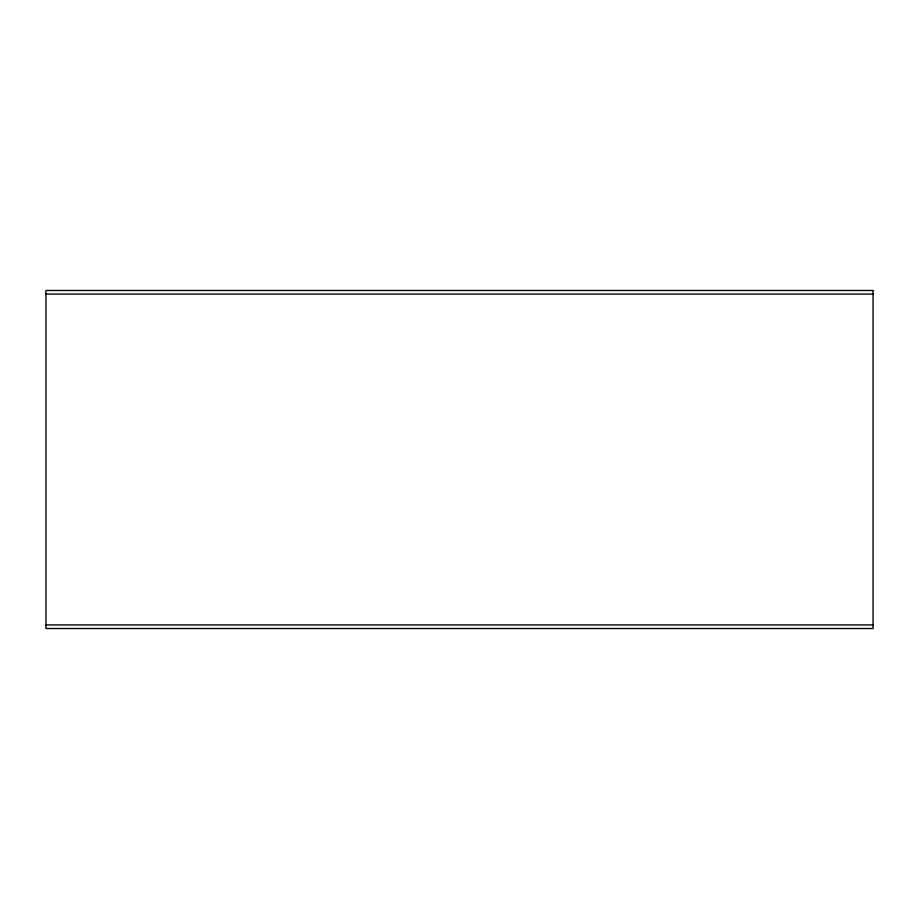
<?xml version="1.0" encoding="UTF-8"?>
<svg xmlns="http://www.w3.org/2000/svg" width="919" height="919" viewBox="0 0 919 919"><rect width="100%" height="100%" fill="white"/><g stroke="black" fill="none" stroke-linecap="round" stroke-linejoin="round"><path stroke-width="1.38" d="M45.95 294.08L873.05 294.08M45.95 624.92L873.05 624.92M873.05 290.484L45.95 290.484L45.95 628.516L873.05 628.516L873.05 290.484"/></g></svg>
